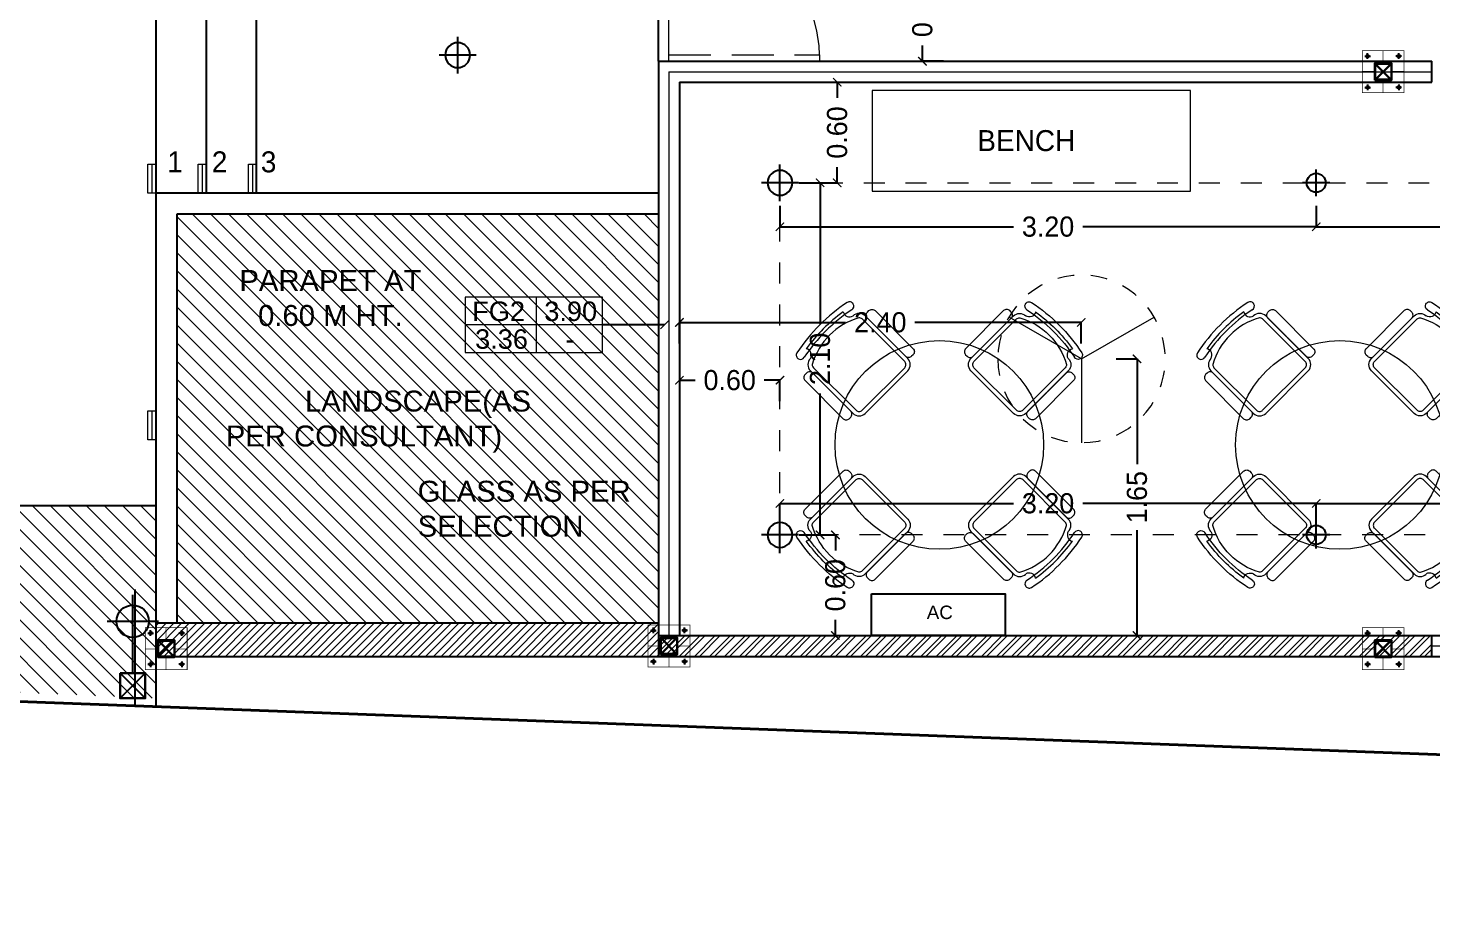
# Model space of a CAD drawing. Header units: metres. Extents: x 494 to 1845, y -666 to 1061.
# Drawn here: x 1485.61 to 1493.99, y 199.04 to 204.33 of the extents above; entities that cross this region are included whole.
import ezdxf

# ---------------------------------------------------------------- set-up
doc = ezdxf.new("R2010")
doc.units = ezdxf.units.M
doc.header["$MEASUREMENT"] = 0
for name, pattern in [('1', [0]), ('141011 - Typical Flr Plans -1 - 1.5 & 1-2 BHK_ Kolshet Namrata1$0$HIDDEN', [0.375, 0.25, -0.125]), ('_ZCAD_DYNDIM_LINETYPE_DATA_NAME_', [0.25, 0.125, -0.125]), ('HIDDEN', [0.375, 0.25, -0.125])]:
    doc.linetypes.add(name, pattern=pattern)
doc.layers.get('Defpoints').update_dxf_attribs({"color": 12})
for name, color, linetype in [('0 @ 1', 7, 'Continuous'), ('BASE PLATE', 3, 'Continuous'), ('COLUMN', 1, 'Continuous'), ('PLOT - SURVEY', 1, '1'), ('SCPL HIDDEN', 8, 'HIDDEN'), ('VDA-TEXT', 250, '1'), ('VDA-WALL BELOW', 8, 'Continuous'), ('VDA_ELECTRICAL FIXTURES', 7, 'Continuous')]:
    doc.layers.add(name, color=color, linetype=linetype)
for name, color, linetype, lineweight in [('A-Wall', 7, 'Continuous', 18), ('A-Wall Hatch', 8, 'Continuous', 9), ('ARCHITECTURAL COMMENTS', 2, 'Continuous', 30), ('DIMENSION', 8, 'Continuous', 5), ('ele ref line', 44, 'Continuous', 9), ('elec block', 14, 'Continuous', 9), ('Grid', 1, 'Continuous', 25), ('SCPL_BOLTS', 11, 'Continuous', 15), ('SCPL_ST PLATE', 222, 'Continuous', 0), ('VDA - FALSE CEILING', 7, 'Continuous', 5), ('VDA-DOOR', 23, 'Continuous', 5), ('VDA-DW TAGS', 4, 'Continuous', 9), ('VDA-HATCH', 8, 'Continuous', 9), ('VDA-WALL', 250, 'Continuous', 25), ('VDA-WINDOW', 5, 'Continuous', 9), ('VDA_FURNITURE', 8, 'Continuous', 13)]:
    doc.layers.add(name, color=color, linetype=linetype, lineweight=lineweight)
doc.styles.add('arial', font='arial.ttf', dxfattribs={"height": 0.3})
doc.styles.add('RS', font='GOTHIC.TTF')
doc.styles.get("Standard").update_dxf_attribs({"font": 'arial.ttf'})
doc.dimstyles.new('SMALL', dxfattribs={"dimtxt": 0.16, "dimasz": 0.05, "dimexe": 0, "dimexo": 0, "dimgap": 0.05, "dimtad": 0, "dimdec": 1, "dimzin": 0, "dimdsep": 46, "dimtxsty": 'RS', "dimblk": 'ARCHTICK', "dimcen": 2.5, "dimclrd": 256, "dimclre": 256, "dimclrt": 5, "dimadec": 0, "dimazin": 0, "dimtfac": 1, "dimtofl": 0, "dimtmove": 0, "dimatfit": 3, "dimldrblk": 'ARCHTICK', "dimfxl": 0, "dimtolj": 1, "dimtzin": 0, "dimarcsym": 0})

# ---------------------------------------------------------------- blocks, each defined once
blk = doc.blocks.new('chair')
at = {"layer": 'VDA_FURNITURE'}
for p, q in [((-0.2311, -0.5111), (-0.2311, -0.5111)), ((0.2311, -0.5111), (0.2311, -0.5111))]:
    blk.add_line(p, q, dxfattribs=at)
for points in [[(0.1798, -0.4623), (0.1798, -0.4623, 0.414214), (0.2311, -0.4109), (0.2311, -0.0514, 0.414214), (0.1798, 0), (-0.1798, 0, 0.414214), (-0.2311, -0.0514), (-0.2311, -0.4109, 0.414214), (-0.1798, -0.4623)], [(0.197, -0.4299, 0.211652), (0.2054, -0.4109), (0.2054, -0.0514, 0.414214), (0.1798, -0.0257), (-0.1798, -0.0257, 0.414214), (-0.2054, -0.0514), (-0.2054, -0.4109, 0.211652), (-0.197, -0.4299)]]:
    blk.add_lwpolyline(points, format="xyb", dxfattribs=at)
for points in [[(-0.2697, -0.0449), (-0.2568, -0.0449, -0.414214), (-0.2311, -0.0706), (-0.2311, -0.3916, -0.414214), (-0.2568, -0.4173), (-0.2697, -0.4173, -0.414214), (-0.2953, -0.3916), (-0.2953, -0.0706, -0.414214)], [(0.2697, -0.0449), (0.2568, -0.0449, 0.414214), (0.2311, -0.0706), (0.2311, -0.3916, 0.414214), (0.2568, -0.4173), (0.2697, -0.4173, 0.414214), (0.2953, -0.3916), (0.2953, -0.0706, 0.414214)]]:
    blk.add_lwpolyline(points, format="xyb", close=True, dxfattribs=at)
for centre, radius, start, end in [((-0.2065, -0.5183), 0.0257, 75.86235, 163.7398), ((0, 0.4874), 1.0011, 258.46355, 281.53645), ((0, -0.0677), 0.4123, 241.45467, 298.54533), ((-0.1884, -0.5002), 0.0389, 327.81567, 77.15899), ((0.1884, -0.5002), 0.0389, 102.84101, 212.18433), ((0.2065, -0.5183), 0.0257, 16.2602, 104.13765), ((-0.2065, -0.5183), 0.0257, 163.7398, 255.86235), ((0, 0.485), 1.05, 258.3098, 281.6902), ((0, 0.4874), 1.0203, 261.2358, 278.7642), ((0.2065, -0.5183), 0.0257, 284.13765, 16.2602)]:
    blk.add_arc(centre, radius, start, end, dxfattribs=at)
blk = doc.blocks.new('table')
at = {"layer": 'VDA_FURNITURE'}
blk.add_circle((0, 0), 0.6224, dxfattribs=at)
for p, rotation in [((-0.3156, 0.3156), 225), ((0.3156, -0.3156), 44.99999999999999)]:
    blk.add_blockref('chair', p, dxfattribs=dict(at, rotation=rotation))
at = {"layer": 'VDA_FURNITURE', "xscale": -1}
for p, rotation in [((0.3156, 0.3156), 135), ((-0.3156, -0.3156), 315.0000000000001)]:
    blk.add_blockref('chair', p, dxfattribs=dict(at, rotation=rotation))
blk = doc.blocks.new('_ArchTick')
at = {"color": 0, "linetype": 'ByBlock', "const_width": 0.15}
blk.add_lwpolyline([(-0.5, -0.5), (0.5, 0.5)], dxfattribs=at)
blk = doc.blocks.new('fg2')
at = {"layer": 'VDA-DW TAGS'}
for p, q in [((1403.3708, 216.394), (1403.3708, 216.7248)), ((1403.7655, 216.5594), (1402.9443, 216.5594))]:
    blk.add_line(p, q, dxfattribs=at)
blk.add_lwpolyline([(1403.7655, 216.7248), (1402.9443, 216.7248), (1402.9443, 216.394), (1403.7655, 216.394)], close=True, dxfattribs=at)
at = {"layer": 'VDA-DW TAGS', "attachment_point": 8, "style": 'arial'}
for s, insert, char_height, width in [('FG2', (1403.1445, 216.5801), 0.11598, 0.236476), ('3.90', (1403.5749, 216.5801), 0.11598, 0.401662), ('3.36', (1403.1618, 216.4146), 0.11598, 0.27584), ('-', (1403.571, 216.4146), 0.116, 0.366174)]:
    blk.add_mtext(s, dxfattribs=dict(at, insert=insert, char_height=char_height, width=width))
blk = doc.blocks.new('afasfdas')
at = {"layer": 'VDA-DOOR', "color": 5, "linetype": '141011 - Typical Flr Plans -1 - 1.5 & 1-2 BHK_ Kolshet Namrata1$0$HIDDEN'}
for p, q in [((-0.038, -0.0007), (-0.038, -0.9)), ((0, -0.0007), (-0.038, -0.0007)), ((0, -0.9), (0, -0.0007)), ((-0.038, -0.9), (0, -0.9))]:
    blk.add_line(p, q, dxfattribs=at)
blk.add_arc((0, 0), 0.9, 180.04247, 270, dxfattribs=at)
blk = doc.blocks.new('athath')
at = {"layer": 'BASE PLATE', "const_width": 0.004}
blk.add_lwpolyline([(382058.4642, 2057488.1339), (382058.7142, 2057488.1339), (382058.7142, 2057487.8839), (382058.4642, 2057487.8839)], close=True, dxfattribs=at)
at = {"layer": 'COLUMN', "color": 5, "lineweight": 30}
for p, q in [((382058.6392, 2057488.0589), (382058.5392, 2057487.9589)), ((382058.6392, 2057487.9589), (382058.5392, 2057488.0589))]:
    blk.add_line(p, q, dxfattribs=at)
blk.add_lwpolyline([(382058.5392, 2057488.0589), (382058.5392, 2057487.9589), (382058.6392, 2057487.9589), (382058.6392, 2057488.0589)], close=True, dxfattribs=at)
at = {"layer": 'Grid', "color": 5, "const_width": 0.002}
blk.add_lwpolyline([(382058.5392, 2057488.0589), (382058.6392, 2057488.0589), (382058.6392, 2057487.9589), (382058.5392, 2057487.9589)], close=True, dxfattribs=at)
at = {"layer": 'Grid', "color": 5}
blk.add_lwpolyline([(382058.5424, 2057488.0557), (382058.636, 2057488.0557), (382058.636, 2057487.9621), (382058.5424, 2057487.9621)], close=True, dxfattribs=at)
at = {"layer": 'SCPL HIDDEN'}
for p, q in [((382058.5131, 2057488.1019), (382058.4792, 2057488.1019)), ((382058.4962, 2057488.1188), (382058.4962, 2057488.0849)), ((382058.6652, 2057488.1019), (382058.6991, 2057488.1019)), ((382058.6822, 2057488.1188), (382058.6822, 2057488.0849)), ((382058.5131, 2057487.9159), (382058.4792, 2057487.9159)), ((382058.4962, 2057487.8989), (382058.4962, 2057487.9328)), ((382058.6652, 2057487.9159), (382058.6991, 2057487.9159)), ((382058.6822, 2057487.8989), (382058.6822, 2057487.9328))]:
    blk.add_line(p, q, dxfattribs=at)
at = {"layer": 'SCPL_BOLTS'}
for centre in [(382058.4962, 2057488.1019), (382058.6822, 2057488.1019), (382058.4962, 2057487.9159), (382058.6822, 2057487.9159)]:
    blk.add_circle(centre, 0.0103, dxfattribs=at)
at = {"layer": 'SCPL_ST PLATE', "const_width": 0.002}
for points in [[(382058.5857, 2057488.1339), (382058.5926, 2057488.1339), (382058.5926, 2057488.0589), (382058.5857, 2057488.0589)], [(382058.4642, 2057488.0123), (382058.4642, 2057488.0054), (382058.5392, 2057488.0054), (382058.5392, 2057488.0123)], [(382058.5857, 2057487.8839), (382058.5926, 2057487.8839), (382058.5926, 2057487.9589), (382058.5857, 2057487.9589)], [(382058.6392, 2057488.0054), (382058.6392, 2057488.0123), (382058.7142, 2057488.0123), (382058.7142, 2057488.0054)]]:
    blk.add_lwpolyline(points, close=True, dxfattribs=at)
blk = doc.blocks.new('FDG GHGS')
at = {"layer": 'VDA_ELECTRICAL FIXTURES', "color": 1}
blk.add_lwpolyline([(2747.225, -2336.761), (2751.192, -2336.761), (2751.192, -2338.001), (2747.225, -2338.001)], close=True, dxfattribs=at)
at = {"layer": 'VDA_ELECTRICAL FIXTURES', "extrusion": (-0.000127556, -1.52776e-05, 1), "insert": (2749.25, -2337.113, 0), "char_height": 0.4, "width": 11.8893, "attachment_point": 2, "text_direction": (1, 0, 0.000128)}
blk.add_mtext('AC', dxfattribs=at)
blk = doc.blocks.new('dffdf')
at = {"layer": 'VDA_ELECTRICAL FIXTURES', "color": 3, "lineweight": 0}
blk.add_line((87569.31, 3338.91), (87577.73, 3338.91), dxfattribs=at)
blk.add_lwpolyline([(87569.31, 3340.04), (87577.73, 3340.04), (87577.73, 3337.77), (87569.31, 3337.77)], close=True, dxfattribs=at)
blk = doc.blocks.new('12w')
at = {"layer": 'VDA_ELECTRICAL FIXTURES', "color": 5, "ltscale": 0.1}
for p, q in [((87910.28, 3817.04), (87910.28, 3823.9)), ((87906.82, 3820.47), (87913.75, 3820.47))]:
    blk.add_line(p, q, dxfattribs=at)
blk.add_circle((87910.28, 3820.47), 2.32, dxfattribs=at)
blk = doc.blocks.new('AEYTUU')
at = {"layer": 'VDA_ELECTRICAL FIXTURES', "color": 6, "ltscale": 0.1}
for p, q in [((8243.959, -3482.8142), (8243.959, -3482.6904)), ((8244.0215, -3482.7523), (8243.8964, -3482.7523))]:
    blk.add_line(p, q, dxfattribs=at)
blk.add_circle((8243.959, -3482.7523), 0.0437, dxfattribs=at)
blk = doc.blocks.new('FAN 1')
at = {"layer": 'elec block', "color": 68, "true_color": 0x394d00}
for q in [(-3723.118, 868.374), (-3722.079, 868.374), (-3722.598, 867.474)]:
    blk.add_line((-3722.598, 868.074), q, dxfattribs=at)
at = {"layer": 'elec block', "color": 68, "linetype": '141011 - Typical Flr Plans -1 - 1.5 & 1-2 BHK_ Kolshet Namrata1$0$HIDDEN', "ltscale": 0.15, "true_color": 0x394d00}
blk.add_circle((-3722.598, 868.074), 0.6, dxfattribs=at)
blk = doc.blocks.new('zw$E9AB')
at = {"layer": 'COLUMN', "lineweight": 30}
blk.add_lwpolyline([(0, 0.15), (0.15, 0.15), (0.15, 0), (0, 0)], close=True, dxfattribs=at)
at = {"layer": 'VDA-WALL BELOW'}
for p, q in [((0, 0), (0.15, 0.15)), ((0.15, 0), (0, 0.15))]:
    blk.add_line(p, q, dxfattribs=at)
blk = doc.blocks.new('dsfaaaaaa')
at = {"color": 4}
blk.add_blockref('zw$E9AB', (18.8691, -10.3238), dxfattribs=at)
blk = doc.blocks.new('zw$B4CD')
at = {"layer": '0 @ 1', "color": 253}
blk.add_blockref('dsfaaaaaa', (-37.1316, 2.925), dxfattribs=at)
blk = doc.blocks.new('ruyui')
at = {"layer": 'VDA_ELECTRICAL FIXTURES', "color": 6}
for p, q in [((380349.2142, 2063482.1593), (380349.2142, 2063481.6923)), ((380349.0612, 2063481.8513), (380349.3672, 2063481.8513))]:
    blk.add_line(p, q, dxfattribs=at)
blk.add_circle((380349.2142, 2063481.8513), 0.0967, dxfattribs=at)
blk = doc.blocks.new('*D1209')
at = {"layer": 'Defpoints', "color": 0}
for p in [(1491.8949, 202.357), (1491.8949, 200.707), (1492.2257, 200.707)]:
    blk.add_point(p, dxfattribs=at)
at = {"layer": 'DIMENSION', "lineweight": -2}
for p, q in [((1492.1007, 202.357), (1492.2257, 202.357)), ((1492.2257, 202.357), (1492.2257, 201.7285)), ((1492.2257, 200.707), (1492.2257, 201.3355)), ((1492.1007, 200.707), (1492.2257, 200.707))]:
    blk.add_line(p, q, dxfattribs=at)
at = {"layer": 'DIMENSION', "lineweight": -2, "xscale": 0.05, "yscale": 0.05, "zscale": 0.05}
for p, rotation in [((1492.2257, 202.357), 90), ((1492.2257, 200.707), 270)]:
    blk.add_blockref('_ArchTick', p, dxfattribs=dict(at, rotation=rotation))
at = {"layer": 'DIMENSION', "color": 5, "insert": (1492.2257, 201.532), "char_height": 0.12, "attachment_point": 5, "rotation": 90, "style": 'RS'}
blk.add_mtext('\\A1;1.65', dxfattribs=at)
blk = doc.blocks.new('*D1212')
at = {"layer": 'Defpoints', "color": 0}
for p in [(1489.495, 202.2297), (1489.495, 202.2297), (1490.095, 201.307)]:
    blk.add_point(p, dxfattribs=at)
at = {"layer": 'DIMENSION', "lineweight": -2}
for p, q in [((1489.495, 202.2297), (1489.495, 202.2297)), ((1489.495, 202.2297), (1489.5883, 202.2297)), ((1490.095, 202.2297), (1490.0017, 202.2297)), ((1490.095, 202.1047), (1490.095, 202.2297))]:
    blk.add_line(p, q, dxfattribs=at)
at = {"layer": 'DIMENSION', "lineweight": -2, "xscale": 0.05, "yscale": 0.05, "zscale": 0.05, "rotation": 180}
blk.add_blockref('_ArchTick', (1489.495, 202.2297), dxfattribs=at)
at = {"layer": 'DIMENSION', "lineweight": -2, "xscale": 0.05, "yscale": 0.05, "zscale": 0.05}
blk.add_blockref('_ArchTick', (1490.095, 202.2297), dxfattribs=at)
at = {"layer": 'DIMENSION', "color": 5, "insert": (1489.795, 202.2297), "char_height": 0.12, "attachment_point": 5, "style": 'RS'}
blk.add_mtext('\\A1;0.60', dxfattribs=at)
blk = doc.blocks.new('*D1213')
at = {"layer": 'Defpoints', "color": 0}
for p in [(1490.0775, 201.307), (1490.0775, 200.707), (1490.4257, 200.707)]:
    blk.add_point(p, dxfattribs=at)
at = {"layer": 'DIMENSION', "lineweight": -2}
for p, q in [((1490.3007, 201.307), (1490.4257, 201.307)), ((1490.4257, 201.307), (1490.4257, 201.2137)), ((1490.4257, 200.707), (1490.4257, 200.8003)), ((1490.3007, 200.707), (1490.4257, 200.707))]:
    blk.add_line(p, q, dxfattribs=at)
at = {"layer": 'DIMENSION', "lineweight": -2, "xscale": 0.05, "yscale": 0.05, "zscale": 0.05}
for p, rotation in [((1490.4257, 201.307), 90), ((1490.4257, 200.707), 270)]:
    blk.add_blockref('_ArchTick', p, dxfattribs=dict(at, rotation=rotation))
at = {"layer": 'DIMENSION', "color": 5, "insert": (1490.4257, 201.007), "char_height": 0.12, "attachment_point": 5, "rotation": 90, "style": 'RS'}
blk.add_mtext('\\A1;0.60', dxfattribs=at)
blk = doc.blocks.new('*D1214')
at = {"layer": 'Defpoints', "color": 0}
for p in [(1490.3078, 204.007), (1490.4364, 204.007), (1490.3078, 203.407)]:
    blk.add_point(p, dxfattribs=at)
at = {"layer": 'DIMENSION', "lineweight": -2}
for p, q in [((1490.3114, 204.007), (1490.4364, 204.007)), ((1490.4364, 204.007), (1490.4364, 203.9137)), ((1490.4364, 203.407), (1490.4364, 203.5003)), ((1490.3114, 203.407), (1490.4364, 203.407))]:
    blk.add_line(p, q, dxfattribs=at)
at = {"layer": 'DIMENSION', "lineweight": -2, "xscale": 0.05, "yscale": 0.05, "zscale": 0.05}
for p, rotation in [((1490.4364, 204.007), 90), ((1490.4364, 203.407), 270)]:
    blk.add_blockref('_ArchTick', p, dxfattribs=dict(at, rotation=rotation))
at = {"layer": 'DIMENSION', "color": 5, "insert": (1490.4364, 203.707), "char_height": 0.12, "attachment_point": 5, "rotation": 90, "style": 'RS'}
blk.add_mtext('\\A1;0.60', dxfattribs=at)
blk = doc.blocks.new('*D1220')
at = {"layer": 'Defpoints', "color": 0}
for p in [(1491.1153, 204.732), (1490.945, 204.132), (1491.1153, 204.132)]:
    blk.add_point(p, dxfattribs=at)
at = {"layer": 'DIMENSION', "lineweight": -2}
for p, q in [((1491.07, 204.732), (1490.945, 204.732)), ((1490.945, 204.732), (1490.945, 204.6387)), ((1490.945, 204.132), (1490.945, 204.2253)), ((1491.07, 204.132), (1490.945, 204.132))]:
    blk.add_line(p, q, dxfattribs=at)
at = {"layer": 'DIMENSION', "lineweight": -2, "xscale": 0.05, "yscale": 0.05, "zscale": 0.05}
for p, rotation in [((1490.945, 204.732), 90), ((1490.945, 204.132), 270)]:
    blk.add_blockref('_ArchTick', p, dxfattribs=dict(at, rotation=rotation))
at = {"layer": 'DIMENSION', "color": 5, "insert": (1490.945, 204.432), "char_height": 0.12, "attachment_point": 5, "rotation": 90, "style": 'RS'}
blk.add_mtext('\\A1;0.60', dxfattribs=at)
blk = doc.blocks.new('*D1270')
at = {"layer": 'Defpoints', "color": 0}
for p in [(1489.495, 202.5744), (1489.495, 202.4347), (1491.8925, 202.3615)]:
    blk.add_point(p, dxfattribs=at)
at = {"layer": 'DIMENSION', "lineweight": -2}
for p, q in [((1489.495, 202.4494), (1489.495, 202.5744)), ((1489.495, 202.5744), (1490.4869, 202.5744)), ((1491.8925, 202.5744), (1490.9006, 202.5744)), ((1491.8925, 202.4494), (1491.8925, 202.5744))]:
    blk.add_line(p, q, dxfattribs=at)
at = {"layer": 'DIMENSION', "lineweight": -2, "xscale": 0.05, "yscale": 0.05, "zscale": 0.05, "rotation": 180}
blk.add_blockref('_ArchTick', (1489.495, 202.5744), dxfattribs=at)
at = {"layer": 'DIMENSION', "lineweight": -2, "xscale": 0.05, "yscale": 0.05, "zscale": 0.05}
blk.add_blockref('_ArchTick', (1491.8925, 202.5744), dxfattribs=at)
at = {"layer": 'DIMENSION', "color": 5, "insert": (1490.6938, 202.5744), "char_height": 0.12, "attachment_point": 5, "style": 'RS'}
blk.add_mtext('\\A1;2.40', dxfattribs=at)
blk = doc.blocks.new('*D1271')
at = {"layer": 'Defpoints', "color": 0}
for p in [(1490.095, 203.407), (1493.295, 203.407), (1493.295, 203.1451)]:
    blk.add_point(p, dxfattribs=at)
at = {"layer": 'DIMENSION', "lineweight": -2}
for p, q in [((1490.095, 203.2701), (1490.095, 203.1451)), ((1493.295, 203.2701), (1493.295, 203.1451)), ((1490.095, 203.1451), (1491.4886, 203.1451)), ((1493.295, 203.1451), (1491.9014, 203.1451))]:
    blk.add_line(p, q, dxfattribs=at)
at = {"layer": 'DIMENSION', "lineweight": -2, "xscale": 0.05, "yscale": 0.05, "zscale": 0.05, "rotation": 180}
blk.add_blockref('_ArchTick', (1490.095, 203.1451), dxfattribs=at)
at = {"layer": 'DIMENSION', "lineweight": -2, "xscale": 0.05, "yscale": 0.05, "zscale": 0.05}
blk.add_blockref('_ArchTick', (1493.295, 203.1451), dxfattribs=at)
at = {"layer": 'DIMENSION', "color": 5, "insert": (1491.695, 203.1451), "char_height": 0.12, "attachment_point": 5, "style": 'RS'}
blk.add_mtext('\\A1;3.20', dxfattribs=at)
blk = doc.blocks.new('*D1272')
at = {"layer": 'Defpoints', "color": 0}
for p in [(1493.295, 203.407), (1496.495, 203.407), (1496.495, 203.1451)]:
    blk.add_point(p, dxfattribs=at)
at = {"layer": 'DIMENSION', "lineweight": -2}
for p, q in [((1493.295, 203.2701), (1493.295, 203.1451)), ((1496.495, 203.2701), (1496.495, 203.1451)), ((1493.295, 203.1451), (1494.6886, 203.1451)), ((1496.495, 203.1451), (1495.1014, 203.1451))]:
    blk.add_line(p, q, dxfattribs=at)
at = {"layer": 'DIMENSION', "lineweight": -2, "xscale": 0.05, "yscale": 0.05, "zscale": 0.05, "rotation": 180}
blk.add_blockref('_ArchTick', (1493.295, 203.1451), dxfattribs=at)
at = {"layer": 'DIMENSION', "lineweight": -2, "xscale": 0.05, "yscale": 0.05, "zscale": 0.05}
blk.add_blockref('_ArchTick', (1496.495, 203.1451), dxfattribs=at)
at = {"layer": 'DIMENSION', "color": 5, "insert": (1494.895, 203.1451), "char_height": 0.12, "attachment_point": 5, "style": 'RS'}
blk.add_mtext('\\A1;3.20', dxfattribs=at)
blk = doc.blocks.new('*D1275')
at = {"layer": 'Defpoints', "color": 0}
for p in [(1490.095, 203.407), (1490.095, 201.307), (1490.3344, 201.307)]:
    blk.add_point(p, dxfattribs=at)
at = {"layer": 'DIMENSION', "lineweight": -2}
for p, q in [((1490.2094, 203.407), (1490.3344, 203.407)), ((1490.3344, 203.407), (1490.3344, 202.5638)), ((1490.3344, 201.307), (1490.3344, 202.1502)), ((1490.2094, 201.307), (1490.3344, 201.307))]:
    blk.add_line(p, q, dxfattribs=at)
at = {"layer": 'DIMENSION', "lineweight": -2, "xscale": 0.05, "yscale": 0.05, "zscale": 0.05}
for p, rotation in [((1490.3344, 203.407), 90), ((1490.3344, 201.307), 270)]:
    blk.add_blockref('_ArchTick', p, dxfattribs=dict(at, rotation=rotation))
at = {"layer": 'DIMENSION', "color": 5, "insert": (1490.3344, 202.357), "char_height": 0.12, "attachment_point": 5, "rotation": 90, "style": 'RS'}
blk.add_mtext('\\A1;2.10', dxfattribs=at)
blk = doc.blocks.new('*D1276')
at = {"layer": 'Defpoints', "color": 0}
for p in [(1493.295, 201.4949), (1490.095, 201.307), (1493.295, 201.307)]:
    blk.add_point(p, dxfattribs=at)
at = {"layer": 'DIMENSION', "lineweight": -2}
for p, q in [((1490.095, 201.3699), (1490.095, 201.4949)), ((1490.095, 201.4949), (1491.4886, 201.4949)), ((1493.295, 201.4949), (1491.9014, 201.4949)), ((1493.295, 201.3699), (1493.295, 201.4949))]:
    blk.add_line(p, q, dxfattribs=at)
at = {"layer": 'DIMENSION', "lineweight": -2, "xscale": 0.05, "yscale": 0.05, "zscale": 0.05, "rotation": 180}
blk.add_blockref('_ArchTick', (1490.095, 201.4949), dxfattribs=at)
at = {"layer": 'DIMENSION', "lineweight": -2, "xscale": 0.05, "yscale": 0.05, "zscale": 0.05}
blk.add_blockref('_ArchTick', (1493.295, 201.4949), dxfattribs=at)
at = {"layer": 'DIMENSION', "color": 5, "insert": (1491.695, 201.4949), "char_height": 0.12, "attachment_point": 5, "style": 'RS'}
blk.add_mtext('\\A1;3.20', dxfattribs=at)
blk = doc.blocks.new('*D1277')
at = {"layer": 'Defpoints', "color": 0}
for p in [(1496.495, 201.4949), (1493.295, 201.307), (1496.495, 201.307)]:
    blk.add_point(p, dxfattribs=at)
at = {"layer": 'DIMENSION', "lineweight": -2}
for p, q in [((1493.295, 201.3699), (1493.295, 201.4949)), ((1493.295, 201.4949), (1494.6886, 201.4949)), ((1496.495, 201.4949), (1495.1014, 201.4949)), ((1496.495, 201.3699), (1496.495, 201.4949))]:
    blk.add_line(p, q, dxfattribs=at)
at = {"layer": 'DIMENSION', "lineweight": -2, "xscale": 0.05, "yscale": 0.05, "zscale": 0.05, "rotation": 180}
blk.add_blockref('_ArchTick', (1493.295, 201.4949), dxfattribs=at)
at = {"layer": 'DIMENSION', "lineweight": -2, "xscale": 0.05, "yscale": 0.05, "zscale": 0.05}
blk.add_blockref('_ArchTick', (1496.495, 201.4949), dxfattribs=at)
at = {"layer": 'DIMENSION', "color": 5, "insert": (1494.895, 201.4949), "char_height": 0.12, "attachment_point": 5, "style": 'RS'}
blk.add_mtext('\\A1;3.20', dxfattribs=at)

msp = doc.modelspace()

# ---------------------------------------------------------------- hatches: boundary and pattern name
at = {"layer": 'A-Wall Hatch'}
h = msp.add_hatch(dxfattribs=at)
h.set_pattern_fill('ANSI31', color=62, scale=0.61, angle=270)
h.set_pattern_definition([(315, (87.25276, -69.2983), (0.053916892, 0.053916892), [])])
h.paths.add_polyline_path([(1467.393, 200.8421), (1467.393, 201.482), (1486.37, 201.482), (1486.3718, 200.3331), (1480.0189, 200.5954)])
h.paths.add_polyline_path([(1486.495, 200.782), (1489.37, 200.782), (1489.37, 203.2195), (1486.495, 203.2195)])
h.paths.add_polyline_path([(1486.495, 208.4695), (1486.495, 210.907), (1489.37, 210.907), (1489.37, 208.4695)])
h.paths.add_polyline_path([(1527.5403, 211.9321), (1534.77, 211.9321), (1534.7632, 212.8536)])
h.paths.add_polyline_path([(1534.77, 212.8002), (1538.795, 212.8002), (1538.795, 213.368), (1534.7632, 212.8536)])
h.paths.add_polyline_path([(1465.8908, 210.607), (1466.943, 210.607), (1466.943, 211.107), (1465.9737, 211.107)])
h.paths.add_polyline_path([(1466.943, 206.482), (1466.943, 200.8018), (1465.1714, 200.8399), (1465.2718, 203.8625), (1465.501, 206.482)])
at = {"layer": 'VDA-HATCH'}
h = msp.add_hatch(dxfattribs=at)
h.set_pattern_fill('ANSI32', color=256, scale=0.17)
h.set_pattern_definition([(45, (87.25276, -69.2983), (-0.0450780573, 0.0450780573), []), (45, (87.28281, -69.2983), (-0.0450780573, 0.0450780573), [])])
h.paths.add_polyline_path([(1538.92, 213.3839), (1538.9188, 213.5098), (1520.0856, 211.107), (1489.37, 211.107), (1489.37, 210.982), (1520.0935, 210.982)])
h.paths.add_polyline_path([(1500.295, 200.707), (1500.295, 204.132), (1500.42, 204.132), (1500.42, 200.582), (1495.7856, 200.582), (1495.7856, 200.707)])
h.paths.add_polyline_path([(1501.62, 200.582), (1501.62, 200.707), (1502.495, 200.707), (1502.495, 204.132), (1502.5575, 204.132), (1502.62, 204.132), (1502.62, 200.707), (1503.22, 200.707), (1503.22, 200.582)])
h.paths.add_polyline_path([(1507.545, 200.582), (1507.545, 200.707), (1508.145, 200.707), (1508.145, 204.132), (1508.27, 204.132), (1508.27, 200.707), (1508.87, 200.707), (1508.87, 200.582)])
h.paths.add_polyline_path([(1504.72, 200.582), (1504.72, 200.707), (1505.32, 200.707), (1505.32, 204.132), (1505.445, 204.132), (1505.445, 200.707), (1506.045, 200.707), (1506.045, 200.582)])
h.paths.add_polyline_path([(1510.37, 200.582), (1510.37, 200.707), (1510.97, 200.707), (1510.97, 204.132), (1511.095, 204.132), (1511.095, 200.582)])
h.paths.add_polyline_path([(1543.99, 209.8946), (1543.99, 209.9821), (1544.715, 209.9821), (1544.715, 209.8571), (1544.115, 209.8571), (1544.115, 208.6571), (1543.99, 208.6571)])
h.paths.add_polyline_path([(1541.1836, 213.7987), (1542.1382, 213.9205), (1542.3119, 213.9427), (1542.3384, 213.9461), (1543.192, 214.055), (1543.2078, 213.931), (1541.1994, 213.6747)])
h.paths.add_polyline_path([(1546.515, 214.4789), (1546.64, 214.4789), (1546.64, 209.5571), (1546.515, 209.5571)])
h.paths.add_polyline_path([(1489.37, 200.707), (1493.9856, 200.707), (1493.9856, 200.582), (1489.37, 200.582)])
h.paths.add_polyline_path([(1544.9775, 214.2828), (1544.9933, 214.1588), (1546.515, 214.3529), (1546.515, 214.4789)])
h.paths.add_polyline_path([(1524.195, 200.082), (1524.195, 203.107), (1524.32, 203.107), (1524.32, 200.082)])
h.paths.add_polyline_path([(1524.045, 204.007), (1524.045, 204.132), (1526.695, 204.132), (1526.695, 204.007)])
h.paths.add_polyline_path([(1526.695, 201.832), (1526.82, 201.832), (1526.82, 199.682), (1526.695, 199.682)])
h.paths.add_polyline_path([(1545.465, 209.8571), (1545.465, 209.9821), (1546.515, 209.9821), (1546.515, 209.8571)])
h.paths.add_polyline_path([(1525.67, 201.557), (1526.695, 201.557), (1526.695, 201.682), (1525.67, 201.682)])
h.paths.add_polyline_path([(1510.97, 199.682), (1510.97, 199.807), (1511.7262, 199.807), (1511.7262, 199.682)])
h.paths.add_polyline_path([(1513.2262, 199.682), (1513.2262, 199.807), (1514.4887, 199.807), (1514.4887, 199.682)])
h.paths.add_polyline_path([(1510.97, 200.582), (1510.97, 199.807), (1511.095, 199.807), (1511.095, 200.582)])
h.paths.add_polyline_path([(1523.445, 201.107), (1524.195, 201.107), (1524.195, 201.232), (1523.445, 201.232)])
h.paths.add_polyline_path([(1538.92, 213.5099), (1538.92, 213.3839), (1539.4139, 213.4469), (1539.3981, 213.5709)])
h.paths.add_polyline_path([(1525.67, 200.082), (1525.67, 200.807), (1525.795, 200.807), (1525.795, 200.082)])
h.paths.add_polyline_path([(1523.595, 202.7298), (1524.195, 202.7298), (1524.195, 202.8548), (1523.595, 202.8548)])
h.paths.add_polyline_path([(1523.745, 200.082), (1523.745, 200.207), (1524.195, 200.207), (1524.195, 200.082)])
h.paths.add_polyline_path([(1522.695, 200.082), (1522.695, 200.207), (1523.145, 200.207), (1523.145, 200.082)])
h.paths.add_polyline_path([(1536.245, 209.5571), (1536.37, 209.5571), (1536.37, 209.9821), (1536.245, 209.9821), (1536.245, 209.5571)])
h.paths.add_polyline_path([(1538.795, 209.5571), (1538.795, 209.9821), (1538.92, 209.9821), (1538.92, 209.5571)])
h.paths.add_polyline_path([(1541.615, 209.5571), (1541.615, 209.9821), (1541.74, 209.9821), (1541.74, 209.5571), (1541.615, 209.5571)])
h.paths.add_polyline_path([(1525.67, 200.082), (1525.295, 200.082), (1525.295, 200.207), (1525.67, 200.207)])
h.paths.add_polyline_path([(1524.32, 200.082), (1524.32, 200.207), (1524.695, 200.207), (1524.695, 200.082)])
h.paths.add_polyline_path([(1546.515, 208.6571), (1546.64, 208.6571), (1546.64, 208.9571), (1546.515, 208.9571)])
h.paths.add_polyline_path([(1525.795, 200.082), (1525.795, 200.207), (1525.945, 200.207), (1525.945, 200.082)])
h.paths.add_polyline_path([(1526.695, 200.082), (1526.545, 200.082), (1526.545, 200.207), (1526.695, 200.207)])
h.paths.add_polyline_path([(1515.9887, 199.807), (1515.9887, 199.682), (1522.695, 199.682), (1522.695, 204.132), (1517.945, 204.132), (1517.945, 204.007), (1522.57, 204.007), (1522.57, 199.807), (1516.745, 199.807), (1516.745, 204.132), (1516.62, 204.132), (1516.62, 199.807)])
h = msp.add_hatch(dxfattribs=at)
h.set_pattern_fill('ANSI31', color=256, scale=0.26)
h.set_pattern_definition([(45, (87.25276, -69.2983), (-0.0229809704, 0.0229809704), [])])
h.paths.add_polyline_path([(1486.37, 211.107), (1486.37, 210.907), (1489.37, 210.907), (1489.37, 211.107)])
h.paths.add_polyline_path([(1486.37, 200.582), (1489.37, 200.582), (1489.37, 200.707), (1489.37, 200.782), (1486.37, 200.782)])

# ---------------------------------------------------------------- linework, layer by layer
at = {"layer": 'PLOT - SURVEY', "color": 250, "linetype": 'Continuous', "lineweight": 40}
msp.add_lwpolyline([(1466.643, 218.1391), (1466.2263, 212.6308), (1465.8297, 210.2384), (1465.2718, 203.8625), (1465.1714, 200.8399), (1480.0173, 200.5204), (1512.9053, 199.2922), (1549.3013, 199.0406)], dxfattribs=at)
at = {"layer": 'VDA - FALSE CEILING', "color": 253, "linetype": '_ZCAD_DYNDIM_LINETYPE_DATA_NAME_'}
msp.add_line((1488.173, 207.5205), (1488.172, 204.1685), dxfattribs=at)
msp.add_lwpolyline([(1490.095, 203.407), (1499.695, 203.407), (1499.695, 201.307), (1490.095, 201.307)], close=True, dxfattribs=at)
at = {"layer": 'VDA-WALL'}
for p, q in [((1486.37, 208.3445), (1486.37, 203.3445)), ((1486.67, 208.3445), (1486.67, 203.3445)), ((1486.97, 208.3445), (1486.97, 203.3445)), ((1489.37, 204.132), (1489.37, 205.8695)), ((1486.37, 200.782), (1489.37, 200.782)), ((1486.37, 200.782), (1486.37, 200.582)), ((1489.37, 200.707), (1493.9856, 200.707)), ((1489.37, 200.707), (1489.37, 200.582)), ((1493.9856, 200.582), (1493.9856, 200.707)), ((1486.37, 200.582), (1493.9856, 200.582))]:
    msp.add_line(p, q, dxfattribs=at)
at = {"layer": 'VDA-WALL BELOW'}
for p, q in [((1489.37, 204.132), (1489.37, 200.707)), ((1489.37, 204.132), (1493.9856, 204.132)), ((1493.9856, 204.007), (1493.9856, 204.132)), ((1489.495, 204.007), (1489.495, 200.707)), ((1489.495, 204.007), (1493.9856, 204.007)), ((1489.37, 203.3445), (1486.37, 203.3445)), ((1486.37, 203.3445), (1486.37, 200.782)), ((1489.37, 203.2195), (1486.495, 203.2195)), ((1486.495, 203.2195), (1486.495, 200.782)), ((1467.393, 201.482), (1486.37, 201.482)), ((1486.245, 200.982), (1486.245, 200.2878)), ((1493.9856, 200.707), (1495.7856, 200.707)), ((1486.37, 200.582), (1486.37, 200.2832)), ((1493.9856, 200.582), (1495.7856, 200.582))]:
    msp.add_line(p, q, dxfattribs=at)
at = {"layer": 'VDA-WINDOW'}
for p, q in [((1489.4325, 204.17), (1489.4325, 205.894)), ((1489.4325, 204.0695), (1493.9856, 204.0695)), ((1489.4325, 204.0695), (1489.4325, 200.707)), ((1493.9856, 200.6445), (1495.7856, 200.6445))]:
    msp.add_line(p, q, dxfattribs=at)
at = {"layer": 'VDA_FURNITURE'}
msp.add_lwpolyline([(1492.545, 203.357), (1492.545, 203.957), (1490.645, 203.957), (1490.645, 203.357)], close=True, dxfattribs=at)

# ---------------------------------------------------------------- block references
at = {"layer": 'A-Wall', "color": 2, "xscale": 0.2008498186047711, "yscale": 0.2008498186047711, "zscale": 0.2008498186047711, "rotation": 360}
msp.add_blockref('FDG GHGS', (938.8625, 670.2941), dxfattribs=at)
at = {"layer": 'ARCHITECTURAL COMMENTS'}
msp.add_blockref('zw$B4CD', (1504.42, 207.732), dxfattribs=at)
at = {"layer": 'COLUMN', "rotation": 89.99999999999999}
for p in [(2058981.7038, -381854.5197), (2058974.4413, -381857.9605), (2058977.4413, -381857.9447), (2058981.7038, -381857.9605)]:
    msp.add_blockref('athath', p, dxfattribs=at)
at = {"layer": 'ele ref line', "color": 14, "xscale": -0.8333333333335229, "yscale": 0.8333333333335229, "zscale": 0.8333333333335229}
msp.add_blockref('FAN 1', (-1610.2703, -521.0383), dxfattribs=at)
at = {"layer": 'VDA-DOOR', "color": 192, "xscale": -1, "rotation": 89.99999999999947}
msp.add_blockref('afasfdas', (1489.4318, 204.132), dxfattribs=at)
at = {"layer": 'VDA-DW TAGS', "color": 192}
msp.add_blockref('fg2', (85.2714, -13.9989), dxfattribs=at)
at = {"layer": 'VDA_ELECTRICAL FIXTURES', "color": 55, "lineweight": 0, "xscale": -0.032002010394372, "yscale": 0.032002010394372, "zscale": 0.032002010394372}
for p in [(4301.4777, 81.9058), (4303.4007, 81.1443), (4303.4007, 79.0443)]:
    msp.add_blockref('12w', p, dxfattribs=at)
at = {"layer": 'VDA_ELECTRICAL FIXTURES', "lineweight": 0, "xscale": 0.020736, "yscale": 0.020736, "zscale": 0.020736, "rotation": 270.0000000000001}
for p in [(1417.1108, 2019.3564), (1417.4108, 2019.3564), (1417.7108, 2019.3564), (1417.1108, 2017.8851)]:
    msp.add_blockref('dffdf', p, dxfattribs=at)
at = {"layer": 'VDA_ELECTRICAL FIXTURES', "xscale": 1.296, "yscale": 1.296, "zscale": 1.296}
for p in [(-9190.8758, 4717.054), (-9190.8758, 4714.954)]:
    msp.add_blockref('AEYTUU', p, dxfattribs=at)
at = {"layer": 'VDA_ELECTRICAL FIXTURES', "rotation": 179.9994125725337}
msp.add_blockref('ruyui', (381856.6026, 2063678.7429), dxfattribs=at)
at = {"layer": 'VDA_FURNITURE'}
for p in [(1491.0462, 201.8435), (1493.4364, 201.8435)]:
    msp.add_blockref('table', p, dxfattribs=at)

# ---------------------------------------------------------------- texts
at = {"layer": 'VDA-TEXT', "char_height": 0.125, "attachment_point": 1, "style": 'RS'}
for s, insert, width in [('BENCH', (1491.2724, 203.7213), 0.148524), ('\\pi0.96279;1', (1485.4751, 203.5945), 2.007073), ('\\pi0.95591;2', (1485.7485, 203.5945), 2.007073), ('\\pi0.95561;3', (1486.0413, 203.5945), 2.007073), ('\\pi0.47293;{\\fArial|b0|i0|c0|p34;LANDSCAPE}\\pi0.47293;{\\fArial|b0|i0|c0|p34;(AS PER CONSULTANT)}', (1486.788, 202.1678), 2.007073), ('{\\fArial|b0|i0|c0|p34;GLASS AS PER SELECTION}', (1487.9331, 201.6299), 2.007073)]:
    msp.add_mtext(s, dxfattribs=dict(at, insert=insert, width=width))
at = {"layer": 'VDA-TEXT', "insert": (1487.4123, 202.5516), "char_height": 0.125, "attachment_point": 8}
msp.add_mtext('PARAPET AT \\P0.60 M HT.', dxfattribs=at)

# ---------------------------------------------------------------- dimensions: what is measured, and where the dimension line sits
at = {"layer": 'DIMENSION'}
for base, p1, p2, picture, middle in [((1490.945, 204.132), (1491.1153, 204.732), (1491.1153, 204.132), '*D1220', (1490.945, 204.432)), ((1490.4364, 204.007), (1490.3078, 203.407), (1490.3078, 204.007), '*D1214', (1490.4364, 203.707)), ((1490.3344, 201.307), (1490.095, 203.407), (1490.095, 201.307), '*D1275', (1490.3344, 202.357)), ((1492.2257, 200.707), (1491.8949, 202.357), (1491.8949, 200.707), '*D1209', (1492.2257, 201.532)), ((1490.4257, 200.707), (1490.0775, 201.307), (1490.0775, 200.707), '*D1213', (1490.4257, 201.007))]:
    dim = msp.add_linear_dim(base=base, p1=p1, p2=p2, angle=90, dimstyle='SMALL', override={"dimtxt": 0.12, "dimdec": 2, "dimblk": 'ArchTick'}, dxfattribs=at)
    dim.commit()
    dim.dimension.update_dxf_attribs({"geometry": picture, "text_midpoint": middle})
for base, p1, p2, picture, middle in [((1493.295, 203.1451), (1490.095, 203.407), (1493.295, 203.407), '*D1271', (1491.695, 203.1451)), ((1496.495, 203.1451), (1493.295, 203.407), (1496.495, 203.407), '*D1272', (1494.895, 203.1451)), ((1489.495, 202.5744), (1491.8925, 202.3615), (1489.495, 202.4347), '*D1270', (1490.6938, 202.5744)), ((1489.495, 202.2297), (1490.095, 201.307), (1489.495, 202.2297), '*D1212', (1489.795, 202.2297)), ((1493.295, 201.4949), (1490.095, 201.307), (1493.295, 201.307), '*D1276', (1491.695, 201.4949)), ((1496.495, 201.4949), (1493.295, 201.307), (1496.495, 201.307), '*D1277', (1494.895, 201.4949))]:
    dim = msp.add_linear_dim(base=base, p1=p1, p2=p2, dimstyle='SMALL', override={"dimtxt": 0.12, "dimdec": 2, "dimblk": 'ArchTick'}, dxfattribs=at)
    dim.commit()
    dim.dimension.update_dxf_attribs({"geometry": picture, "text_midpoint": middle})

# ---------------------------------------------------------------- leaders
msp.add_leader([(1489.4068, 202.5605), (1489.0407, 202.5605)], dimstyle='SMALL', override={"dimtxt": 0.12, "dimdec": 2}, dxfattribs=at)

doc.saveas('drawing.dxf')
